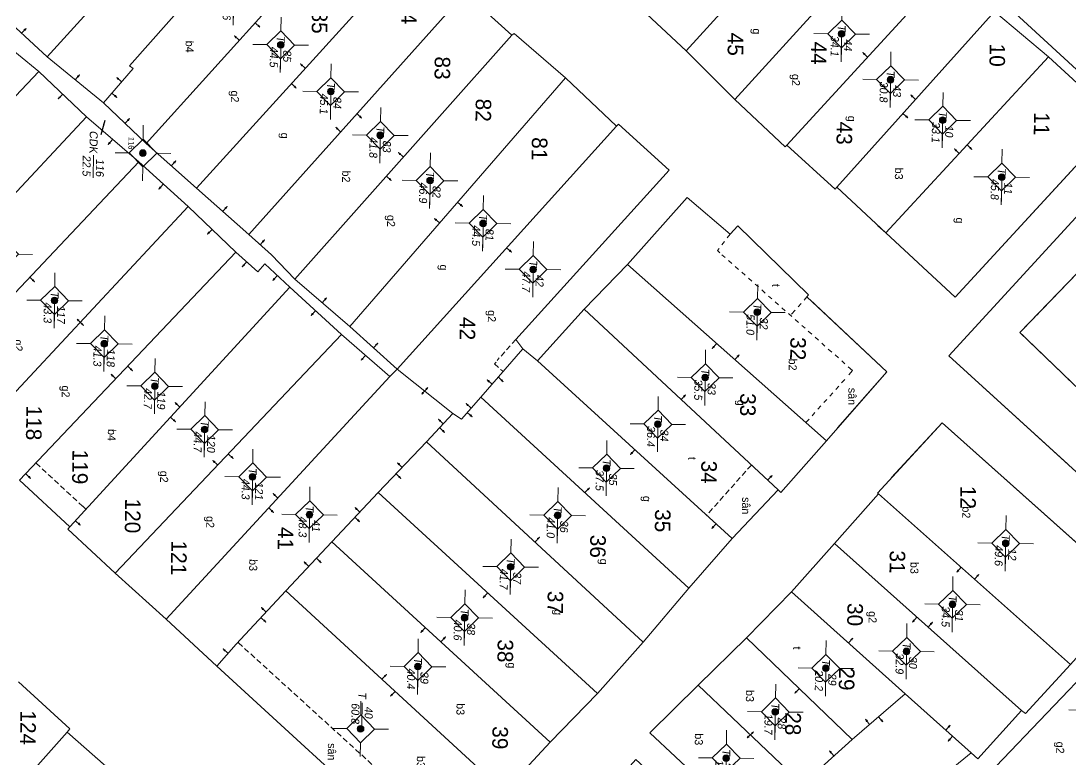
# Model space of a CAD drawing. Extents: x 601689 to 602595, y 1189742 to 1190763.
# Drawn here: x 602234.73 to 602281.96, y 1190327.74 to 1190360.97 of the extents above; entities that cross this region are included whole.
import ezdxf
from ezdxf.enums import TextEntityAlignment as Align

# ---------------------------------------------------------------- set-up
doc = ezdxf.new("R2010")
doc.units = 0
doc.header["$MEASUREMENT"] = 0
doc.linetypes.add('HIDDEN', pattern=[0.375, 0.25, -0.125])
for name, color, linetype in [('10', 250, 'Continuous'), ('11', 7, 'Continuous'), ('13', 7, 'Continuous'), ('14', 7, 'Continuous'), ('15', 7, 'Continuous'), ('16', 7, 'Continuous'), ('22', 7, 'Continuous'), ('25', 7, 'Continuous'), ('53', 7, 'Continuous'), ('57', 7, 'Continuous')]:
    doc.layers.add(name, color=color, linetype=linetype)
doc.styles.add('TXT', font='vnshx.shx')
doc.dimstyles.new('MSADIM', dxfattribs={"dimtxt": 0.2, "dimasz": 0.2, "dimexe": 0.1, "dimexo": 0.1, "dimgap": 0.1, "dimtad": 0, "dimtih": 1, "dimtoh": 1, "dimdsep": 46, "dimtxsty": 'TXT', "dimsah": 1, "dimcen": 0.1, "dimse1": 1, "dimse2": 1, "dimadec": 0, "dimazin": 0, "dimtfac": 1, "dimtofl": 0, "dimtmove": 0, "dimatfit": 3, "dimfxl": 1, "dimtvp": 0.1, "dimtolj": 1, "dimarcsym": 0})

# ---------------------------------------------------------------- blocks, each defined once
blk = doc.blocks.new('NH3R')
at = {"layer": '16', "color": 7, "linetype": 'Continuous', "lineweight": 0}
for p, q in [((0, 0), (0.297, -0.005)), ((0.297, -0.005), (0.186, 0.031)), ((0.297, -0.005), (0.189, -0.033))]:
    blk.add_line(p, q, dxfattribs=at)
blk = doc.blocks.new('NH3')
at = {"layer": '16', "color": 7, "linetype": 'Continuous', "lineweight": 0}
for p, q in [((-0.199, -0.002), (-0.113, 0.021)), ((0.197, -0.012), (0.107, 0.015)), ((-0.199, -0.002), (0.197, -0.012)), ((-0.199, -0.002), (-0.116, -0.035)), ((0.197, -0.012), (0.104, -0.027))]:
    blk.add_line(p, q, dxfattribs=at)
blk = doc.blocks.new('*M1098109810981098')
at = {"layer": '13', "color": 3, "linetype": 'Continuous', "lineweight": 0}
blk.add_line((602500.618, 1189942.982), (602501.638, 1189942.982), dxfattribs=at)
at = {"layer": '13', "color": 3, "linetype": 'Continuous', "lineweight": 0, "style": 'TXT', "oblique": 7.6055}
for s, p in [('12', (602500.768, 1189943.282)), ('49.6', (602500.618, 1189942.682))]:
    blk.add_text(s, height=0.36, dxfattribs=at).set_placement(p, align=Align.MIDDLE_LEFT)
blk.add_text('T', height=0.36, dxfattribs=at).set_placement((602500.421, 1189942.982), align=Align.MIDDLE_RIGHT)
blk = doc.blocks.new('*M1099109910991099')
at = {"layer": '13', "color": 3, "linetype": 'Continuous', "lineweight": 0}
blk.add_line((602484.155, 1189942.564), (602485.175, 1189942.564), dxfattribs=at)
at = {"layer": '13', "color": 3, "linetype": 'Continuous', "lineweight": 0, "style": 'TXT', "oblique": 7.6055}
for s, p in [('11', (602484.305, 1189942.864)), ('45.8', (602484.155, 1189942.264))]:
    blk.add_text(s, height=0.36, dxfattribs=at).set_placement(p, align=Align.MIDDLE_LEFT)
blk.add_text('T', height=0.36, dxfattribs=at).set_placement((602483.958, 1189942.564), align=Align.MIDDLE_RIGHT)
blk = doc.blocks.new('*M1102110211021102')
at = {"layer": '13', "color": 3, "linetype": 'Continuous', "lineweight": 0}
blk.add_line((602503.396, 1189940.63), (602504.416, 1189940.63), dxfattribs=at)
at = {"layer": '13', "color": 3, "linetype": 'Continuous', "lineweight": 0, "style": 'TXT', "oblique": 7.6055}
for s, p in [('31', (602503.546, 1189940.93)), ('34.5', (602503.396, 1189940.33))]:
    blk.add_text(s, height=0.36, dxfattribs=at).set_placement(p, align=Align.MIDDLE_LEFT)
blk.add_text('T', height=0.36, dxfattribs=at).set_placement((602503.199, 1189940.63), align=Align.MIDDLE_RIGHT)
blk = doc.blocks.new('*M1105110511051105')
at = {"layer": '13', "color": 3, "linetype": 'Continuous', "lineweight": 0}
blk.add_line((602481.635, 1189939.872), (602482.655, 1189939.872), dxfattribs=at)
at = {"layer": '13', "color": 3, "linetype": 'Continuous', "lineweight": 0, "style": 'TXT', "oblique": 7.6055}
for s, p in [('10', (602481.785, 1189940.172)), ('33.1', (602481.635, 1189939.572))]:
    blk.add_text(s, height=0.36, dxfattribs=at).set_placement(p, align=Align.MIDDLE_LEFT)
blk.add_text('T', height=0.36, dxfattribs=at).set_placement((602481.438, 1189939.872), align=Align.MIDDLE_RIGHT)
blk = doc.blocks.new('*M1107110711071107')
at = {"layer": '13', "color": 3, "linetype": 'Continuous', "lineweight": 0}
blk.add_line((602505.544, 1189938.592), (602506.564, 1189938.592), dxfattribs=at)
at = {"layer": '13', "color": 3, "linetype": 'Continuous', "lineweight": 0, "style": 'TXT', "oblique": 7.6055}
blk.add_text('T', height=0.36, dxfattribs=at).set_placement((602505.347, 1189938.592), align=Align.MIDDLE_RIGHT)
for s, p in [('30', (602505.694, 1189938.892)), ('32.9', (602505.544, 1189938.292))]:
    blk.add_text(s, height=0.36, dxfattribs=at).set_placement(p, align=Align.MIDDLE_LEFT)
blk = doc.blocks.new('*M1112111211121112')
at = {"layer": '13', "color": 3, "linetype": 'Continuous', "lineweight": 0}
blk.add_line((602479.85, 1189937.501), (602480.87, 1189937.501), dxfattribs=at)
at = {"layer": '13', "color": 3, "linetype": 'Continuous', "lineweight": 0, "style": 'TXT', "oblique": 7.6055}
for s, p in [('43', (602480, 1189937.801)), ('30.8', (602479.85, 1189937.201))]:
    blk.add_text(s, height=0.36, dxfattribs=at).set_placement(p, align=Align.MIDDLE_LEFT)
blk.add_text('T', height=0.36, dxfattribs=at).set_placement((602479.653, 1189937.501), align=Align.MIDDLE_RIGHT)
blk = doc.blocks.new('*M1114111411141114')
at = {"layer": '13', "color": 3, "linetype": 'Continuous', "lineweight": 0}
blk.add_line((602477.821, 1189935.269), (602478.841, 1189935.269), dxfattribs=at)
at = {"layer": '13', "color": 3, "linetype": 'Continuous', "lineweight": 0, "style": 'TXT', "oblique": 7.6055}
blk.add_text('T', height=0.36, dxfattribs=at).set_placement((602477.624, 1189935.269), align=Align.MIDDLE_RIGHT)
for s, p in [('44', (602477.971, 1189935.569)), ('34.1', (602477.821, 1189934.969))]:
    blk.add_text(s, height=0.36, dxfattribs=at).set_placement(p, align=Align.MIDDLE_LEFT)
blk = doc.blocks.new('*M1116111611161116')
at = {"layer": '13', "color": 3, "linetype": 'Continuous', "lineweight": 0}
blk.add_line((602506.355, 1189934.973), (602507.375, 1189934.973), dxfattribs=at)
at = {"layer": '13', "color": 3, "linetype": 'Continuous', "lineweight": 0, "style": 'TXT', "oblique": 7.6055}
for s, p in [('29', (602506.505, 1189935.273)), ('20.2', (602506.355, 1189934.673))]:
    blk.add_text(s, height=0.36, dxfattribs=at).set_placement(p, align=Align.MIDDLE_LEFT)
blk.add_text('T', height=0.36, dxfattribs=at).set_placement((602506.158, 1189934.973), align=Align.MIDDLE_RIGHT)
blk = doc.blocks.new('*M1121112111211121')
at = {"layer": '13', "color": 3, "linetype": 'Continuous', "lineweight": 0}
blk.add_line((602508.349, 1189932.729), (602509.369, 1189932.729), dxfattribs=at)
at = {"layer": '13', "color": 3, "linetype": 'Continuous', "lineweight": 0, "style": 'TXT', "oblique": 7.6055}
for s, p in [('28', (602508.499, 1189933.029)), ('19.7', (602508.349, 1189932.429))]:
    blk.add_text(s, height=0.36, dxfattribs=at).set_placement(p, align=Align.MIDDLE_LEFT)
blk.add_text('T', height=0.36, dxfattribs=at).set_placement((602508.152, 1189932.729), align=Align.MIDDLE_RIGHT)
blk = doc.blocks.new('*M1124112411241124')
at = {"layer": '13', "color": 3, "linetype": 'Continuous', "lineweight": 0}
blk.add_line((602490.392, 1189931.66), (602491.412, 1189931.66), dxfattribs=at)
at = {"layer": '13', "color": 3, "linetype": 'Continuous', "lineweight": 0, "style": 'TXT', "oblique": 7.6055}
for s, p in [('32', (602490.542, 1189931.96)), ('51.0', (602490.392, 1189931.36))]:
    blk.add_text(s, height=0.36, dxfattribs=at).set_placement(p, align=Align.MIDDLE_LEFT)
blk.add_text('T', height=0.36, dxfattribs=at).set_placement((602490.195, 1189931.66), align=Align.MIDDLE_RIGHT)
blk = doc.blocks.new('*M1127112711271127')
at = {"layer": '13', "color": 3, "linetype": 'Continuous', "lineweight": 0}
blk.add_line((602510.459, 1189930.551), (602511.479, 1189930.551), dxfattribs=at)
at = {"layer": '13', "color": 3, "linetype": 'Continuous', "lineweight": 0, "style": 'TXT', "oblique": 7.6055}
blk.add_text('T', height=0.36, dxfattribs=at).set_placement((602510.262, 1189930.551), align=Align.MIDDLE_RIGHT)
for s, p in [('27', (602510.609, 1189930.851)), ('19.4', (602510.459, 1189930.251))]:
    blk.add_text(s, height=0.36, dxfattribs=at).set_placement(p, align=Align.MIDDLE_LEFT)
blk = doc.blocks.new('*M1129112911291129')
at = {"layer": '13', "color": 3, "linetype": 'Continuous', "lineweight": 0}
blk.add_line((602493.364, 1189929.357), (602494.384, 1189929.357), dxfattribs=at)
at = {"layer": '13', "color": 3, "linetype": 'Continuous', "lineweight": 0, "style": 'TXT', "oblique": 7.6055}
for s, p in [('33', (602493.514, 1189929.657)), ('35.5', (602493.364, 1189929.057))]:
    blk.add_text(s, height=0.36, dxfattribs=at).set_placement(p, align=Align.MIDDLE_LEFT)
blk.add_text('T', height=0.36, dxfattribs=at).set_placement((602493.167, 1189929.357), align=Align.MIDDLE_RIGHT)
blk = doc.blocks.new('*M1133113311331133')
at = {"layer": '13', "color": 3, "linetype": 'Continuous', "lineweight": 0}
blk.add_line((602495.489, 1189927.259), (602496.509, 1189927.259), dxfattribs=at)
at = {"layer": '13', "color": 3, "linetype": 'Continuous', "lineweight": 0, "style": 'TXT', "oblique": 7.6055}
blk.add_text('T', height=0.36, dxfattribs=at).set_placement((602495.292, 1189927.259), align=Align.MIDDLE_RIGHT)
for s, p in [('34', (602495.639, 1189927.559)), ('36.4', (602495.489, 1189926.959))]:
    blk.add_text(s, height=0.36, dxfattribs=at).set_placement(p, align=Align.MIDDLE_LEFT)
blk = doc.blocks.new('*M1138113811381138')
at = {"layer": '13', "color": 3, "linetype": 'Continuous', "lineweight": 0}
blk.add_line((602497.5, 1189924.981), (602498.52, 1189924.981), dxfattribs=at)
at = {"layer": '13', "color": 3, "linetype": 'Continuous', "lineweight": 0, "style": 'TXT', "oblique": 7.6055}
for s, p in [('35', (602497.65, 1189925.281)), ('37.5', (602497.5, 1189924.681))]:
    blk.add_text(s, height=0.36, dxfattribs=at).set_placement(p, align=Align.MIDDLE_LEFT)
blk.add_text('T', height=0.36, dxfattribs=at).set_placement((602497.303, 1189924.981), align=Align.MIDDLE_RIGHT)
blk = doc.blocks.new('*M1142114211421142')
at = {"layer": '13', "color": 3, "linetype": 'Continuous', "lineweight": 0}
blk.add_line((602499.654, 1189922.813), (602500.674, 1189922.813), dxfattribs=at)
at = {"layer": '13', "color": 3, "linetype": 'Continuous', "lineweight": 0, "style": 'TXT', "oblique": 7.6055}
for s, p in [('36', (602499.804, 1189923.113)), ('41.0', (602499.654, 1189922.513))]:
    blk.add_text(s, height=0.36, dxfattribs=at).set_placement(p, align=Align.MIDDLE_LEFT)
blk.add_text('T', height=0.36, dxfattribs=at).set_placement((602499.457, 1189922.813), align=Align.MIDDLE_RIGHT)
blk = doc.blocks.new('*M1145114511451145')
at = {"layer": '13', "color": 3, "linetype": 'Continuous', "lineweight": 0}
blk.add_line((602488.613, 1189921.549), (602489.633, 1189921.549), dxfattribs=at)
at = {"layer": '13', "color": 3, "linetype": 'Continuous', "lineweight": 0, "style": 'TXT', "oblique": 7.6055}
blk.add_text('T', height=0.36, dxfattribs=at).set_placement((602488.416, 1189921.549), align=Align.MIDDLE_RIGHT)
for s, p in [('42', (602488.763, 1189921.849)), ('47.7', (602488.613, 1189921.249))]:
    blk.add_text(s, height=0.36, dxfattribs=at).set_placement(p, align=Align.MIDDLE_LEFT)
blk = doc.blocks.new('*M1146114611461146')
at = {"layer": '13', "color": 3, "linetype": 'Continuous', "lineweight": 0}
blk.add_line((602501.999, 1189920.734), (602503.019, 1189920.734), dxfattribs=at)
at = {"layer": '13', "color": 3, "linetype": 'Continuous', "lineweight": 0, "style": 'TXT', "oblique": 7.6055}
for s, p in [('37', (602502.149, 1189921.034)), ('41.7', (602501.999, 1189920.434))]:
    blk.add_text(s, height=0.36, dxfattribs=at).set_placement(p, align=Align.MIDDLE_LEFT)
blk.add_text('T', height=0.36, dxfattribs=at).set_placement((602501.802, 1189920.734), align=Align.MIDDLE_RIGHT)
blk = doc.blocks.new('*M1148114811481148')
at = {"layer": '13', "color": 3, "linetype": 'Continuous', "lineweight": 0}
blk.add_line((602486.575, 1189919.268), (602487.595, 1189919.268), dxfattribs=at)
at = {"layer": '13', "color": 3, "linetype": 'Continuous', "lineweight": 0, "style": 'TXT', "oblique": 7.6055}
blk.add_text('T', height=0.36, dxfattribs=at).set_placement((602486.378, 1189919.268), align=Align.MIDDLE_RIGHT)
for s, p in [('81', (602486.725, 1189919.568)), ('44.5', (602486.575, 1189918.968))]:
    blk.add_text(s, height=0.36, dxfattribs=at).set_placement(p, align=Align.MIDDLE_LEFT)
blk = doc.blocks.new('*M1150115011501150')
at = {"layer": '13', "color": 3, "linetype": 'Continuous', "lineweight": 0}
blk.add_line((602504.319, 1189918.696), (602505.339, 1189918.696), dxfattribs=at)
at = {"layer": '13', "color": 3, "linetype": 'Continuous', "lineweight": 0, "style": 'TXT', "oblique": 7.6055}
blk.add_text('T', height=0.36, dxfattribs=at).set_placement((602504.122, 1189918.696), align=Align.MIDDLE_RIGHT)
for s, p in [('38', (602504.469, 1189918.996)), ('40.6', (602504.319, 1189918.396))]:
    blk.add_text(s, height=0.36, dxfattribs=at).set_placement(p, align=Align.MIDDLE_LEFT)
blk = doc.blocks.new('*M1153115311531153')
at = {"layer": '13', "color": 3, "linetype": 'Continuous', "lineweight": 0}
blk.add_line((602484.684, 1189916.856), (602485.704, 1189916.856), dxfattribs=at)
at = {"layer": '13', "color": 3, "linetype": 'Continuous', "lineweight": 0, "style": 'TXT', "oblique": 7.6055}
blk.add_text('T', height=0.36, dxfattribs=at).set_placement((602484.487, 1189916.856), align=Align.MIDDLE_RIGHT)
for s, p in [('82', (602484.834, 1189917.156)), ('46.9', (602484.684, 1189916.556))]:
    blk.add_text(s, height=0.36, dxfattribs=at).set_placement(p, align=Align.MIDDLE_LEFT)
blk = doc.blocks.new('*M1154115411541154')
at = {"layer": '13', "color": 3, "linetype": 'Continuous', "lineweight": 0}
blk.add_line((602506.544, 1189916.628), (602507.564, 1189916.628), dxfattribs=at)
at = {"layer": '13', "color": 3, "linetype": 'Continuous', "lineweight": 0, "style": 'TXT', "oblique": 7.6055}
for s, p in [('39', (602506.694, 1189916.928)), ('40.4', (602506.544, 1189916.328))]:
    blk.add_text(s, height=0.36, dxfattribs=at).set_placement(p, align=Align.MIDDLE_LEFT)
blk.add_text('T', height=0.36, dxfattribs=at).set_placement((602506.347, 1189916.628), align=Align.MIDDLE_RIGHT)
blk = doc.blocks.new('*M1158115811581158')
at = {"layer": '13', "color": 3, "linetype": 'Continuous', "lineweight": 0}
blk.add_line((602482.68, 1189914.589), (602483.7, 1189914.589), dxfattribs=at)
at = {"layer": '13', "color": 3, "linetype": 'Continuous', "lineweight": 0, "style": 'TXT', "oblique": 7.6055}
for s, p in [('83', (602482.83, 1189914.889)), ('41.8', (602482.68, 1189914.289))]:
    blk.add_text(s, height=0.36, dxfattribs=at).set_placement(p, align=Align.MIDDLE_LEFT)
blk.add_text('T', height=0.36, dxfattribs=at).set_placement((602482.483, 1189914.589), align=Align.MIDDLE_RIGHT)
blk = doc.blocks.new('*M1159115911591159')
at = {"layer": '13', "color": 3, "linetype": 'Continuous', "lineweight": 0}
blk.add_line((602509.383, 1189914.091), (602510.403, 1189914.091), dxfattribs=at)
at = {"layer": '13', "color": 3, "linetype": 'Continuous', "lineweight": 0, "style": 'TXT', "oblique": 7.6055}
blk.add_text('T', height=0.36, dxfattribs=at).set_placement((602509.186, 1189914.091), align=Align.MIDDLE_RIGHT)
for s, p in [('40', (602509.533, 1189914.391)), ('60.8', (602509.383, 1189913.791))]:
    blk.add_text(s, height=0.36, dxfattribs=at).set_placement(p, align=Align.MIDDLE_LEFT)
blk = doc.blocks.new('*M1162116211621162')
at = {"layer": '13', "color": 3, "linetype": 'Continuous', "lineweight": 0}
blk.add_line((602480.748, 1189912.333), (602481.768, 1189912.333), dxfattribs=at)
at = {"layer": '13', "color": 3, "linetype": 'Continuous', "lineweight": 0, "style": 'TXT', "oblique": 7.6055}
for s, p in [('84', (602480.898, 1189912.633)), ('45.1', (602480.748, 1189912.033))]:
    blk.add_text(s, height=0.36, dxfattribs=at).set_placement(p, align=Align.MIDDLE_LEFT)
blk.add_text('T', height=0.36, dxfattribs=at).set_placement((602480.551, 1189912.333), align=Align.MIDDLE_RIGHT)
blk = doc.blocks.new('*M1163116311631163')
at = {"layer": '13', "color": 3, "linetype": 'Continuous', "lineweight": 0}
blk.add_line((602499.785, 1189911.654), (602500.805, 1189911.654), dxfattribs=at)
at = {"layer": '13', "color": 3, "linetype": 'Continuous', "lineweight": 0, "style": 'TXT', "oblique": 7.6055}
blk.add_text('T', height=0.36, dxfattribs=at).set_placement((602499.588, 1189911.654), align=Align.MIDDLE_RIGHT)
for s, p in [('41', (602499.935, 1189911.954)), ('48.3', (602499.785, 1189911.354))]:
    blk.add_text(s, height=0.36, dxfattribs=at).set_placement(p, align=Align.MIDDLE_LEFT)
blk = doc.blocks.new('*M1166116611661166')
at = {"layer": '13', "color": 3, "linetype": 'Continuous', "lineweight": 0}
blk.add_line((602478.678, 1189910.051), (602479.698, 1189910.051), dxfattribs=at)
at = {"layer": '13', "color": 3, "linetype": 'Continuous', "lineweight": 0, "style": 'TXT', "oblique": 7.6055}
for s, p in [('85', (602478.828, 1189910.351)), ('44.5', (602478.678, 1189909.751))]:
    blk.add_text(s, height=0.36, dxfattribs=at).set_placement(p, align=Align.MIDDLE_LEFT)
blk.add_text('T', height=0.36, dxfattribs=at).set_placement((602478.481, 1189910.051), align=Align.MIDDLE_RIGHT)
blk = doc.blocks.new('*M1167116711671167')
at = {"layer": '13', "color": 3, "linetype": 'Continuous', "lineweight": 0}
blk.add_line((602498.124, 1189909.067), (602499.144, 1189909.067), dxfattribs=at)
at = {"layer": '13', "color": 3, "linetype": 'Continuous', "lineweight": 0, "style": 'TXT', "oblique": 7.6055}
for s, p in [('121', (602498.274, 1189909.367)), ('44.3', (602498.124, 1189908.767))]:
    blk.add_text(s, height=0.36, dxfattribs=at).set_placement(p, align=Align.MIDDLE_LEFT)
blk.add_text('T', height=0.36, dxfattribs=at).set_placement((602497.927, 1189909.067), align=Align.MIDDLE_RIGHT)
blk = doc.blocks.new('*M1170117011701170')
at = {"layer": '13', "color": 3, "linetype": 'Continuous', "lineweight": 0}
blk.add_line((602476.579, 1189907.905), (602477.599, 1189907.905), dxfattribs=at)
at = {"layer": '13', "color": 3, "linetype": 'Continuous', "lineweight": 0, "style": 'TXT', "oblique": 7.6055}
blk.add_text('T', height=0.36, dxfattribs=at).set_placement((602476.382, 1189907.905), align=Align.MIDDLE_RIGHT)
for s, p in [('86', (602476.729, 1189908.205)), ('42.6', (602476.579, 1189907.605))]:
    blk.add_text(s, height=0.36, dxfattribs=at).set_placement(p, align=Align.MIDDLE_LEFT)
blk = doc.blocks.new('*M1171117111711171')
at = {"layer": '13', "color": 3, "linetype": 'Continuous', "lineweight": 0}
blk.add_line((602496.023, 1189906.881), (602497.043, 1189906.881), dxfattribs=at)
at = {"layer": '13', "color": 3, "linetype": 'Continuous', "lineweight": 0, "style": 'TXT', "oblique": 7.6055}
blk.add_text('T', height=0.36, dxfattribs=at).set_placement((602495.826, 1189906.881), align=Align.MIDDLE_RIGHT)
for s, p in [('120', (602496.173, 1189907.181)), ('44.7', (602496.023, 1189906.581))]:
    blk.add_text(s, height=0.36, dxfattribs=at).set_placement(p, align=Align.MIDDLE_LEFT)
blk = doc.blocks.new('*M1175117511751175')
at = {"layer": '13', "color": 3, "linetype": 'Continuous', "lineweight": 0}
blk.add_line((602494.108, 1189904.609), (602495.128, 1189904.609), dxfattribs=at)
at = {"layer": '13', "color": 3, "linetype": 'Continuous', "lineweight": 0, "style": 'TXT', "oblique": 7.6055}
blk.add_text('T', height=0.36, dxfattribs=at).set_placement((602493.911, 1189904.609), align=Align.MIDDLE_RIGHT)
for s, p in [('119', (602494.258, 1189904.909)), ('42.7', (602494.108, 1189904.309))]:
    blk.add_text(s, height=0.36, dxfattribs=at).set_placement(p, align=Align.MIDDLE_LEFT)
blk = doc.blocks.new('*M1176117611761176')
at = {"layer": '13', "color": 3, "linetype": 'Continuous', "lineweight": 0}
blk.add_line((602483.636, 1189903.925), (602484.656, 1189903.925), dxfattribs=at)
at = {"layer": '13', "color": 3, "linetype": 'Continuous', "lineweight": 0, "style": 'TXT', "oblique": 7.6055}
for s, p in [('116', (602483.786, 1189904.225)), ('22.5', (602483.636, 1189903.625))]:
    blk.add_text(s, height=0.36, dxfattribs=at).set_placement(p, align=Align.MIDDLE_LEFT)
blk.add_text('CDK', height=0.36, dxfattribs=at).set_placement((602483.543, 1189903.925), align=Align.MIDDLE_RIGHT)
blk = doc.blocks.new('*M1179117911791179')
at = {"layer": '13', "color": 3, "linetype": 'Continuous', "lineweight": 0}
blk.add_line((602492.234, 1189902.313), (602493.254, 1189902.313), dxfattribs=at)
at = {"layer": '13', "color": 3, "linetype": 'Continuous', "lineweight": 0, "style": 'TXT', "oblique": 7.6055}
for s, p in [('118', (602492.384, 1189902.613)), ('41.3', (602492.234, 1189902.013))]:
    blk.add_text(s, height=0.36, dxfattribs=at).set_placement(p, align=Align.MIDDLE_LEFT)
blk.add_text('T', height=0.36, dxfattribs=at).set_placement((602492.037, 1189902.313), align=Align.MIDDLE_RIGHT)
blk = doc.blocks.new('*M1182118211821182')
at = {"layer": '13', "color": 3, "linetype": 'Continuous', "lineweight": 0}
blk.add_line((602490.321, 1189900.046), (602491.341, 1189900.046), dxfattribs=at)
at = {"layer": '13', "color": 3, "linetype": 'Continuous', "lineweight": 0, "style": 'TXT', "oblique": 7.6055}
for s, p in [('117', (602490.471, 1189900.346)), ('43.3', (602490.321, 1189899.746))]:
    blk.add_text(s, height=0.36, dxfattribs=at).set_placement(p, align=Align.MIDDLE_LEFT)
blk.add_text('T', height=0.36, dxfattribs=at).set_placement((602490.124, 1189900.046), align=Align.MIDDLE_RIGHT)
blk = doc.blocks.new('CENTRD')
at = {"layer": '11', "linetype": 'Continuous', "lineweight": 0}
h = blk.add_hatch(color=2, dxfattribs=at)
edge = h.paths.add_edge_path()
edge.add_arc((0, 0), 0.15, 0, 360)
at = {"layer": '11', "color": 2, "linetype": 'Continuous', "lineweight": 0}
for p, q in [((0, 1.25), (0, 0.625)), ((0, 0.625), (-0.625, 0)), ((0.625, 0), (0, 0.625)), ((-0.625, 0), (-1.25, 0)), ((-0.625, 0), (0, -0.625)), ((0, -0.625), (0.625, 0)), ((1.25, 0), (0.625, 0)), ((0, -0.625), (0, -1.25))]:
    blk.add_line(p, q, dxfattribs=at)
blk.add_circle((0, 0), 0.15, dxfattribs=at)

msp = doc.modelspace()

# ---------------------------------------------------------------- linework, layer by layer
at = {"layer": '10', "color": 7, "linetype": 'Continuous', "lineweight": 0}
for p, q in [((602245.833, 1190370.253), (602235.904, 1190359.359)), ((602271.909, 1190367.665), (602264.659, 1190359.625)), ((602250.149, 1190366.314), (602240.37, 1190355.457)), ((602274.169, 1190365.484), (602266.838, 1190357.435)), ((602252.421, 1190364.233), (602242.623, 1190353.456)), ((602269.181, 1190355.382), (602276.449, 1190363.303)), ((602244.975, 1190351.364), (602254.714, 1190362.241)), ((602254.714, 1190362.241), (602256.818, 1190360.331)), ((602235.904, 1190359.359), (602233.603, 1190361.491)), ((602262.427, 1190361.695), (602264.659, 1190359.625)), ((602278.514, 1190361.395), (602271.424, 1190353.491)), ((602280.956, 1190359.361), (602278.514, 1190361.395)), ((602233.27, 1190360.554), (602235.534, 1190358.703)), ((602256.818, 1190360.331), (602247.047, 1190349.365)), ((602264.659, 1190359.625), (602266.838, 1190357.435)), ((602238.445, 1190357.284), (602235.904, 1190359.359)), ((602280.956, 1190359.361), (602273.627, 1190351.44)), ((602235.534, 1190358.703), (602225.661, 1190348.269)), ((602235.534, 1190358.703), (602237.677, 1190356.654)), ((602249.518, 1190347.231), (602259.221, 1190358.408)), ((602259.221, 1190358.408), (602261.512, 1190356.237)), ((602240.37, 1190355.457), (602238.445, 1190357.284)), ((602227.974, 1190346.277), (602237.677, 1190356.654)), ((602237.677, 1190356.654), (602240.029, 1190354.632)), ((602261.512, 1190356.237), (602251.651, 1190345.312)), ((602240.37, 1190355.457), (602242.623, 1190353.456)), ((602240.029, 1190354.632), (602230.236, 1190344.266)), ((602240.029, 1190354.632), (602242.252, 1190352.631)), ((602244.975, 1190351.364), (602242.623, 1190353.456)), ((602271.424, 1190353.491), (602273.627, 1190351.44)), ((602232.559, 1190342.224), (602242.252, 1190352.631)), ((602242.252, 1190352.631), (602244.403, 1190350.572)), ((602244.403, 1190350.572), (602234.672, 1190340.315)), ((602260.059, 1190348.007), (602262.017, 1190350.02)), ((602262.017, 1190350.02), (602270.959, 1190342.097)), ((602249.518, 1190347.231), (602247.047, 1190349.365)), ((602246.832, 1190348.998), (602236.934, 1190338.224)), ((602246.832, 1190348.998), (602249.143, 1190346.877)), ((602257.967, 1190345.695), (602260.059, 1190348.007)), ((602260.059, 1190348.007), (602268.788, 1190339.887)), ((602251.651, 1190345.312), (602249.518, 1190347.231)), ((602238.975, 1190336.135), (602249.143, 1190346.877)), ((602249.143, 1190346.877), (602251.327, 1190344.977)), ((602257.304, 1190346.235), (602255.415, 1190344.06)), ((602257.304, 1190346.235), (602257.967, 1190345.695)), ((602251.327, 1190344.977), (602251.651, 1190345.312)), ((602251.651, 1190345.312), (602254.165, 1190343.317)), ((602257.967, 1190345.695), (602266.728, 1190337.705)), ((602251.327, 1190344.977), (602241.257, 1190334.064)), ((602264.767, 1190335.461), (602255.415, 1190344.06)), ((602254.165, 1190343.317), (602252.977, 1190342.043)), ((602252.977, 1190342.043), (602250.796, 1190339.764)), ((602252.977, 1190342.043), (602262.723, 1190333.04)), ((602234.672, 1190340.315), (602236.934, 1190338.224)), ((602250.796, 1190339.764), (602248.715, 1190337.552)), ((602260.662, 1190330.728), (602250.796, 1190339.764)), ((602266.728, 1190337.705), (602268.788, 1190339.887)), ((602273.305, 1190339.705), (602271.325, 1190337.471)), ((602273.305, 1190339.705), (602281.941, 1190332.026)), ((602248.715, 1190337.552), (602246.644, 1190335.341)), ((602248.715, 1190337.552), (602258.532, 1190328.546)), ((602264.767, 1190335.461), (602266.728, 1190337.705)), ((602271.325, 1190337.471), (602269.395, 1190335.298)), ((602279.733, 1190329.966), (602271.325, 1190337.471)), ((602238.975, 1190336.135), (602241.257, 1190334.064)), ((602262.723, 1190333.04), (602264.767, 1190335.461)), ((602256.471, 1190326.315), (602246.644, 1190335.341)), ((602269.395, 1190335.298), (602267.367, 1190333.235)), ((602269.395, 1190335.298), (602274.503, 1190330.718)), ((602241.257, 1190334.064), (602243.548, 1190331.962)), ((602260.662, 1190330.728), (602262.723, 1190333.04)), ((602267.367, 1190333.235), (602265.198, 1190331.096)), ((602272.124, 1190328.66), (602267.367, 1190333.235)), ((602258.532, 1190328.546), (602260.662, 1190330.728)), ((602269.886, 1190326.651), (602265.198, 1190331.096)), ((602274.503, 1190330.718), (602272.124, 1190328.66)), ((602274.503, 1190330.718), (602277.477, 1190328.057)), ((602236.807, 1190328.995), (602230.581, 1190322.009)), ((602256.471, 1190326.315), (602258.532, 1190328.546)), ((602272.124, 1190328.66), (602269.886, 1190326.651))]:
    msp.add_line(p, q, dxfattribs=at)
for points in [[(602275.659, 1190369.114), (602273.498, 1190366.913), (602274.307, 1190366.062), (602284.41, 1190356.773), (602286.554, 1190359.224)], [(602238.445, 1190357.284), (602239.777, 1190358.836), (602239.618, 1190358.958), (602247.988, 1190368.394)], [(602256.818, 1190360.331), (602256.909, 1190360.41), (602259.221, 1190358.408)], [(602273.627, 1190351.44), (602276.757, 1190348.548), (602284.066, 1190356.498), (602280.956, 1190359.361)], [(602266.838, 1190357.435), (602269.11, 1190355.313), (602269.181, 1190355.382)], [(602261.512, 1190356.237), (602261.614, 1190356.335), (602263.885, 1190354.264), (602256.99, 1190346.649), (602257.304, 1190346.235)], [(602269.181, 1190355.382), (602271.353, 1190353.412), (602271.424, 1190353.491)], [(602287.365, 1190354.942), (602279.665, 1190346.967), (602283.15, 1190343.609)], [(602262.017, 1190350.02), (602264.698, 1190353.033), (602266.625, 1190351.377), (602266.971, 1190351.762), (602270.158, 1190348.649), (602270.087, 1190348.57), (602273.681, 1190345.19), (602270.959, 1190342.097)], [(602247.047, 1190349.365), (602246.002, 1190350.449), (602244.975, 1190351.364)], [(602244.403, 1190350.572), (602245.381, 1190349.688), (602245.697, 1190350.044), (602246.832, 1190348.998)], [(602254.165, 1190343.317), (602254.541, 1190343.072), (602255.415, 1190344.06)], [(602273.305, 1190339.705), (602273.266, 1190339.735), (602276.16, 1190342.906), (602284.784, 1190335.207), (602281.941, 1190332.026)], [(602268.788, 1190339.887), (602268.917, 1190339.765), (602270.959, 1190342.097)], [(602236.934, 1190338.224), (602236.843, 1190338.124), (602238.975, 1190336.135)], [(602246.644, 1190335.341), (602244.411, 1190332.941), (602243.548, 1190331.962)], [(602287.667, 1190332.478), (602285.457, 1190334.638), (602278.578, 1190327.452), (602280.667, 1190325.192)], [(602243.548, 1190331.962), (602251.982, 1190324.216), (602252.844, 1190323.594), (602253.723, 1190323.493), (602254.471, 1190324.112), (602256.471, 1190326.315)], [(602281.941, 1190332.026), (602279.911, 1190329.824), (602279.733, 1190329.966)], [(602236.807, 1190328.995), (602236.929, 1190329.143), (602234.628, 1190331.255)], [(602265.198, 1190331.096), (602263.018, 1190328.955), (602267.629, 1190324.642), (602267.771, 1190324.76)], [(602279.733, 1190329.966), (602277.773, 1190327.793), (602277.477, 1190328.057)], [(602234.306, 1190318.648), (602240.245, 1190325.197), (602240.369, 1190325.476), (602240.353, 1190325.706), (602240.166, 1190326.039), (602236.807, 1190328.995)], [(602277.477, 1190328.057), (602276.576, 1190327.329), (602279.017, 1190324.475)], [(602259.401, 1190317.564), (602256.126, 1190320.779), (602262.382, 1190327.764), (602265.749, 1190324.677)]]:
    msp.add_lwpolyline(points, dxfattribs=at)
at = {"layer": '14', "color": 6, "linetype": 'HIDDEN', "lineweight": 0}
for p, q in [((602266.382, 1190351.061), (602266.259, 1190350.901)), ((602266.625, 1190351.377), (602266.503, 1190351.219)), ((602266.263, 1190350.461), (602266.411, 1190350.33)), ((602266.559, 1190350.198), (602266.707, 1190350.066)), ((602266.855, 1190349.934), (602267.004, 1190349.801)), ((602267.152, 1190349.669), (602267.31, 1190349.537)), ((602267.459, 1190349.406), (602267.607, 1190349.274)), ((602267.755, 1190349.142), (602267.903, 1190349.009)), ((602268.051, 1190348.877), (602268.209, 1190348.735)), ((602268.357, 1190348.603), (602268.506, 1190348.471)), ((602268.654, 1190348.339), (602268.802, 1190348.207)), ((602269.823, 1190348.262), (602269.691, 1190348.114)), ((602270.087, 1190348.57), (602269.955, 1190348.421)), ((602268.95, 1190348.075), (602269.099, 1190347.943)), ((602269.257, 1190347.811), (602269.405, 1190347.678)), ((602269.559, 1190347.966), (602269.345, 1190347.729)), ((602269.553, 1190347.546), (602269.701, 1190347.414)), ((602269.849, 1190347.283), (602269.998, 1190347.151)), ((602270.146, 1190347.019), (602270.304, 1190346.886)), ((602270.452, 1190346.754), (602270.601, 1190346.622)), ((602256.99, 1190346.649), (602256.258, 1190345.819)), ((602270.748, 1190346.48), (602270.897, 1190346.348)), ((602256.248, 1190345.819), (602256.147, 1190345.701)), ((602271.045, 1190346.216), (602271.203, 1190346.084)), ((602271.351, 1190345.952), (602271.5, 1190345.82)), ((602271.648, 1190345.688), (602271.796, 1190345.555)), ((602271.944, 1190345.423), (602272.132, 1190345.251)), ((602256.351, 1190345.268), (602256.43, 1190345.207)), ((602271.786, 1190344.846), (602271.644, 1190344.698)), ((602272.132, 1190345.251), (602271.918, 1190344.994)), ((602271.513, 1190344.549), (602271.38, 1190344.401)), ((602270.984, 1190343.957), (602270.842, 1190343.809)), ((602271.248, 1190344.253), (602271.116, 1190344.105)), ((602270.71, 1190343.66), (602270.577, 1190343.512)), ((602270.182, 1190343.068), (602270.04, 1190342.92)), ((602270.446, 1190343.364), (602270.314, 1190343.216)), ((602235.413, 1190341.094), (602237.506, 1190339.146)), ((602267.584, 1190341.003), (602265.583, 1190338.751)), ((602237.516, 1190339.146), (602237.655, 1190339.013)), ((602253.293, 1190325.018), (602244.492, 1190333.03))]:
    msp.add_line(p, q, dxfattribs=at)
for points in [[(602266.137, 1190350.743), (602266.055, 1190350.644), (602266.164, 1190350.543)], [(602256.107, 1190345.631), (602256.025, 1190345.552), (602256.351, 1190345.268)]]:
    msp.add_lwpolyline(points, dxfattribs=at)
at = {"layer": '22', "color": 7, "linetype": 'HIDDEN', "lineweight": 0}
msp.add_line((602240.166, 1190326.039), (602238.092, 1190327.867), dxfattribs=at)
msp.add_lwpolyline([(602299.361, 1190367.739), (602296.74, 1190364.684), (602296.552, 1190364.847), (602295.48, 1190364.032), (602293.628, 1190361.607), (602291.695, 1190359.324), (602289.657, 1190357.241), (602287.365, 1190354.942), (602279.665, 1190346.967), (602283.15, 1190343.609), (602285.558, 1190341.327), (602287.957, 1190339.044), (602289.802, 1190340.869)], dxfattribs=at)
at = {"layer": '25', "color": 7, "linetype": 'Continuous', "lineweight": 0}
for p, q in [((602276.757, 1190348.548), (602284.066, 1190356.498)), ((602273.271, 1190351.766), (602273.627, 1190351.44)), ((602273.627, 1190351.44), (602276.757, 1190348.548)), ((602270.215, 1190348.448), (602273.681, 1190345.19)), ((602273.681, 1190345.19), (602271.466, 1190342.67)), ((602273.896, 1190340.436), (602276.16, 1190342.906)), ((602276.16, 1190342.906), (602284.784, 1190335.207))]:
    msp.add_line(p, q, dxfattribs=at)
at = {"layer": '57', "color": 172, "linetype": 'Continuous', "lineweight": 0}
for q in [(602292.227, 1190363.107), (602292.176, 1190363.047), (602281.825, 1190341.038)]:
    msp.add_line((602276.471, 1190345.912), q, dxfattribs=at)
msp.add_lwpolyline([(602276.471, 1190345.912), (602294.971, 1190329.067), (602285.735, 1190319.213), (602285.952, 1190319)], dxfattribs=at)

# ---------------------------------------------------------------- block references
at = {"layer": '11', "color": 2, "linetype": 'Continuous', "lineweight": 0, "rotation": 269.1680420500809}
for p in [(602244.3, 1190362.029), (602271.644, 1190360.39), (602246.416, 1190359.899), (602273.846, 1190358.329), (602248.667, 1190357.797), (602276.191, 1190356.51), (602250.895, 1190355.832), (602240.218, 1190355.031), (602253.133, 1190353.795), (602278.846, 1190353.951), (602255.517, 1190351.869), (602234.002, 1190350.489), (602257.768, 1190349.799), (602236.243, 1190348.403), (602267.852, 1190347.873), (602238.482, 1190346.457), (602240.75, 1190344.55), (602265.506, 1190344.935), (602263.378, 1190342.84), (602242.994, 1190342.602), (602261.071, 1190340.863), (602245.15, 1190340.47), (602247.712, 1190338.771), (602258.872, 1190338.74), (602279.025, 1190337.484), (602256.759, 1190336.426), (602276.633, 1190334.74), (602254.688, 1190334.136), (602274.564, 1190332.622), (602252.587, 1190331.941), (602270.933, 1190331.864), (602268.661, 1190329.902), (602283.122, 1190329.974), (602250.009, 1190329.139), (602266.452, 1190327.824)]:
    msp.add_blockref('CENTRD', p, dxfattribs=at)
at = {"layer": '13', "color": 3, "linetype": 'Continuous', "lineweight": 0, "rotation": 269.1680420500809}
for name, p in [('*M1170117011701170', (-578790.27, 1810052.359)), ('*M1114111411141114', (-578790.27, 1810052.359)), ('*M1166116611661166', (-578790.27, 1810052.359)), ('*M1112111211121112', (-578790.27, 1810052.359)), ('*M1162116211621162', (-578790.27, 1810052.359)), ('*M1105110511051105', (-578790.27, 1810052.359)), ('*M1158115811581158', (-578790.27, 1810052.359)), ('*M1176117611761176', (-578792.495, 1810052.335)), ('*M1099109910991099', (-578790.27, 1810052.359)), ('*M1153115311531153', (-578790.27, 1810052.359)), ('*M1148114811481148', (-578790.27, 1810052.359)), ('*M1145114511451145', (-578790.27, 1810052.359)), ('*M1182118211821182', (-578790.27, 1810052.359)), ('*M1124112411241124', (-578790.27, 1810052.359)), ('*M1179117911791179', (-578790.27, 1810052.359)), ('*M1129112911291129', (-578790.27, 1810052.359)), ('*M1175117511751175', (-578790.27, 1810052.359)), ('*M1171117111711171', (-578790.27, 1810052.359)), ('*M1133113311331133', (-578790.27, 1810052.359)), ('*M1138113811381138', (-578790.27, 1810052.359)), ('*M1167116711671167', (-578790.27, 1810052.359)), ('*M1163116311631163', (-578790.27, 1810052.359)), ('*M1142114211421142', (-578790.27, 1810052.359)), ('*M1098109810981098', (-578790.27, 1810052.359)), ('*M1146114611461146', (-578790.27, 1810052.359)), ('*M1102110211021102', (-578790.27, 1810052.359)), ('*M1150115011501150', (-578790.27, 1810052.359)), ('*M1107110711071107', (-578790.27, 1810052.359)), ('*M1154115411541154', (-578790.27, 1810052.359)), ('*M1116111611161116', (-578790.27, 1810052.359)), ('*M1159115911591159', (-578790.195, 1810053.597)), ('*M1121112111211121', (-578790.27, 1810052.359)), ('*M1127112711271127', (-578790.27, 1810052.359))]:
    msp.add_blockref(name, p, dxfattribs=at)
at = {"layer": '16', "color": 7, "linetype": 'Continuous', "lineweight": 0}
for name, p, xscale, yscale, rotation in [('NH3R', (602245.265, 1190360.89), 0.9999984440007552, 0.9999984440007552, 317.9804603559397), ('NH3R', (602244.553, 1190360.101), 0.9999984440007552, 0.9999984440007552, 137.9804603559398), ('NH3R', (602247.526, 1190358.839), 0.9999982952474692, 0.9999982952474692, 137.7157912920098), ('NH3R', (602246.898, 1190358.158), 0.9999982952474691, 0.9999982952474691, 317.7157912920098), ('NH3R', (602274.969, 1190357.443), 1.000002003523678, 1.000002003523678, 138.1035450968362), ('NH3R', (602274.4, 1190356.811), 1.000002003523678, 1.000002003523678, 318.1035450968363), ('NH3R', (602239.413, 1190356.371), 0.9999985294037792, 0.9999985294037792, 46.50731757056894), ('NH3R', (602251.932, 1190354.849), 1.000001738826155, 1.000001738826155, 138.3017521796461), ('NH3R', (602241.496, 1190354.461), 1.000002001149272, 1.000002001149272, 48.38744121173476), ('NH3R', (602251.171, 1190353.999), 1.000001738826155, 1.000001738826155, 318.3017521796462), ('NH3R', (602254.365, 1190352.825), 1.000001866361059, 1.000001866361059, 319.0396157189351), ('NH3R', (602254.365, 1190352.825), 1.000001866361059, 1.000001866361059, 319.0396157189351), ('NH3R', (602253.552, 1190351.896), 1.000001866361059, 1.000001866361059, 139.039615718935), ('NH3R', (602243.327, 1190351.596), 0.9999980652978306, 0.9999980652978306, 226.2524378350137), ('NH3R', (602244.888, 1190350.135), 1.000001092466908, 1.000001092466908, 227.9053896795835), ('NH3R', (602250.584, 1190346.267), 1.000001837304395, 1.000001837304395, 48.02847442928239), ('NH3R', (602250.23, 1190345.932), 0.9999983148499442, 0.9999983148499442, 228.9835896416509), ('NH3R', (602266.838, 1190345.743), 1.000002842393399, 1.000002842393399, 47.07350205148498), ('NH3R', (602239.533, 1190345.448), 1.000001684995425, 1.000001684995425, 316.5071213682351), ('NH3R', (602238.995, 1190344.876), 1.000001684995425, 1.000001684995425, 136.507121368235), ('NH3R', (602255.922, 1190344.633), 1.000002082854857, 1.000002082854857, 138.4536538192854), ('NH3R', (602256.207, 1190344.95), 1.000002082854857, 1.000002082854857, 318.4536538192855), ('NH3', (602252.889, 1190344.345), 1.000002000065068, 1.000002000065068, 47.8390283264905), ('NH3R', (602264.423, 1190343.946), 1.000002842393399, 1.000002842393399, 47.07350205148498), ('NH3R', (602241.878, 1190343.606), 0.9999982690530104, 0.9999982690530104, 137.4232303695537), ('NH3R', (602254.978, 1190343.566), 0.9999974333019728, 0.9999974333019728, 138.5202711908364), ('NH3R', (602241.461, 1190343.152), 0.9999982690530104, 0.9999982690530104, 317.4232303695538), ('NH3R', (602253.728, 1190342.854), 0.9999980342461144, 0.9999980342461144, 137.0077798187784), ('NH3R', (602254.805, 1190343.369), 0.9999974333019728, 0.9999974333019728, 318.5202711908364), ('NH3R', (602253.575, 1190342.676), 0.9999980342461142, 0.9999980342461142, 317.0077798187784), ('NH3R', (602234.956, 1190340.611), 1.000001684995425, 1.000001684995425, 316.5071213682351), ('NH3R', (602268.314, 1190340.323), 1.000002842393399, 1.000002842393399, 47.07350205148498), ('NH3R', (602237.187, 1190338.5), 0.9999982690530104, 0.9999982690530104, 317.4232303695538), ('NH3R', (602248.025, 1190336.812), 1.000002666589905, 1.000002666589905, 316.8848051443788), ('NH3R', (602247.679, 1190336.446), 1.000002666589905, 1.000002666589905, 136.8848051443788), ('NH3R', (602255.724, 1190335.246), 1.00000106673873, 1.00000106673873, 227.517707781424), ('NH3R', (602255.724, 1190335.246), 1.00000106673873, 1.00000106673873, 227.517707781424), ('NH3R', (602245.761, 1190334.392), 1.000002483186114, 1.000002483186114, 137.05442417671), ('NH3R', (602245.528, 1190334.146), 1.000002483186114, 1.000002483186114, 317.05442417671), ('NH3R', (602252.922, 1190333.694), 0.9999989486775548, 0.9999989486775548, 227.4700924489064), ('NH3R', (602253.624, 1190333.054), 0.9999989486775548, 0.9999989486775548, 47.47009244890643), ('NH3R', (602271.954, 1190333.003), 1.00000143021829, 1.00000143021829, 48.14136923349815), ('NH3R', (602244.046, 1190332.526), 1.000002483186114, 1.000002483186114, 137.05442417671), ('NH3R', (602272.904, 1190329.34), 0.9999985075461576, 0.9999985075461576, 130.8631555872183), ('NH3R', (602273.308, 1190329.684), 0.9999985075461572, 0.9999985075461572, 310.8631555872183), ('NH3R', (602276.33, 1190329.083), 1.00000143021829, 1.00000143021829, 48.14136923349815), ('NH3', (602267.536, 1190328.874), 0.999998863599828, 0.999998863599828, 46.52619861479076), ('NH3R', (602276.637, 1190328.808), 1.00000143021829, 1.00000143021829, 228.141369233498)]:
    msp.add_blockref(name, p, dxfattribs=dict(at, xscale=xscale, yscale=yscale, rotation=rotation))
for name, p, rotation in [('NH3R', (602234.758, 1190360.425), 47.18761190351068), ('NH3R', (602272.815, 1190359.342), 137.4608308802877), ('NH3R', (602237.169, 1190358.322), 50.77557621428346), ('NH3R', (602239.258, 1190358.232), 138.4247145737804), ('NH3R', (602236.61, 1190357.679), 226.2711233439306), ('NH3R', (602238.821, 1190357.729), 318.4247145737805), ('NH3R', (602249.839, 1190356.807), 318.1324843403312), ('NH3R', (602249.108, 1190355.987), 138.1324843403311), ('NH3R', (602238.852, 1190355.638), 229.3149873819959), ('NH3R', (602276.936, 1190355.016), 137.2151974551244), ('NH3R', (602277.291, 1190355.401), 317.2151974551244), ('NH3R', (602241.135, 1190353.626), 228.0095750719174), ('NH3R', (602243.799, 1190352.41), 48.33089337222514), ('NH3R', (602245.488, 1190350.907), 48.33977805356997), ('NH3R', (602256.576, 1190350.775), 317.9329983615396), ('NH3R', (602235.128, 1190349.448), 316.6298636046162), ('NH3R', (602246.259, 1190349.516), 227.3671067509561), ('NH3R', (602248.283, 1190348.298), 49.19187154813568), ('NH3R', (602247.987, 1190347.942), 227.4423077765734), ('NH3', (602237.41, 1190347.427), 317.0355441510694), ('NH3R', (602266.028, 1190346.465), 228.4538560495987), ('NH3R', (602266.028, 1190346.465), 228.4538560495987), ('NH3R', (602244.059, 1190341.506), 316.5635836659633), ('NH3R', (602262.352, 1190341.695), 227.6407451887323), ('NH3R', (602243.582, 1190341.003), 136.5635836659632), ('NH3R', (602251.881, 1190340.898), 136.2711233439306), ('NH3R', (602251.607, 1190340.612), 316.2711233439306), ('NH3R', (602246.292, 1190339.515), 137.3002148418597), ('NH3R', (602260.096, 1190339.766), 47.40470729510952), ('NH3R', (602245.875, 1190339.071), 317.3002148418597), ('NH3R', (602249.973, 1190338.885), 136.7431654991306), ('NH3R', (602249.751, 1190338.658), 316.7431654991307), ('NH3R', (602266.007, 1190338.365), 227.6407451887323), ('NH3R', (602257.855, 1190337.546), 47.27187573325543), ('NH3R', (602277.021, 1190336.404), 228.3496172508076), ('NH3R', (602277.623, 1190335.865), 48.34961725080765), ('NH3R', (602275.03, 1190334.16), 228.2455805377015), ('NH3R', (602275.534, 1190333.714), 48.24558053770163), ('NH3R', (602250.97, 1190331.37), 47.43229283019404), ('NH3R', (602251.563, 1190330.823), 227.432292830194), ('NH3R', (602269.746, 1190330.953), 226.1204803932193), ('NH3R', (602271.294, 1190327.922), 131.9212866804319)]:
    msp.add_blockref(name, p, dxfattribs=dict(at, rotation=rotation))

# ---------------------------------------------------------------- texts
at = {"layer": '15', "color": 7, "linetype": 'Continuous', "lineweight": 0, "style": 'TXT'}
for s, p in [('g', (602267.651, 1190360.505)), ('b4', (602242.14, 1190359.817)), ('g2', (602269.411, 1190358.322)), ('g2', (602244.179, 1190357.578)), ('g', (602271.927, 1190356.577)), ('g', (602246.426, 1190355.816)), ('b3', (602274.043, 1190354.109)), ('b2', (602249.18, 1190353.98)), ('g2', (602251.203, 1190351.981)), ('g', (602276.784, 1190352)), ('g', (602253.574, 1190349.887)), ('t', (602268.514, 1190349.08)), ('g2', (602255.735, 1190347.699)), ('g2', (602234.445, 1190346.381)), ('b2', (602269.266, 1190345.523)), ('g2', (602236.567, 1190344.312)), ('s%%169n', (602271.945, 1190344.088)), ('g', (602266.951, 1190343.804)), ('b4', (602238.64, 1190342.354)), ('t', (602264.747, 1190341.302)), ('g2', (602240.994, 1190340.481)), ('g', (602262.712, 1190339.482)), ('s%%169n', (602267.168, 1190339.174)), ('b2', (602277.075, 1190338.876)), ('g2', (602243.067, 1190338.442)), ('b3', (602245, 1190336.506)), ('g', (602260.773, 1190336.659)), ('b3', (602274.74, 1190336.378)), ('g', (602258.722, 1190334.386)), ('g2', (602272.86, 1190334.164)), ('t', (602269.46, 1190332.777)), ('g', (602256.629, 1190331.995)), ('b3', (602267.341, 1190330.619)), ('b3', (602254.322, 1190330.028)), ('b3', (602265.044, 1190328.671)), ('s%%169n', (602248.536, 1190328.108)), ('g2', (602281.3, 1190328.298)), ('b3', (602252.539, 1190327.652))]:
    msp.add_text(s, height=0.36, rotation=269.2144, dxfattribs=at).set_placement(p, align=Align.CENTER)
at = {"layer": '53', "color": 200, "linetype": 'Continuous', "lineweight": 0, "style": 'TXT'}
for s, height, p in [('85', 0.7, (602248.172, 1190361.44)), ('84', 0.7, (602252.199, 1190361.865)), ('45', 0.7, (602266.88, 1190360.444)), ('44', 0.7, (602270.624, 1190360.042)), ('10', 0.7, (602278.654, 1190359.953)), ('83', 0.7, (602253.695, 1190359.375)), ('82', 0.7, (602255.539, 1190357.479)), ('11', 0.7, (602280.651, 1190356.864)), ('43', 0.7, (602271.775, 1190356.446)), ('116', 0.245, (602239.696, 1190355.757)), ('81', 0.7, (602258.065, 1190355.744)), ('42', 0.7, (602254.824, 1190347.658)), ('32', 0.7, (602269.692, 1190346.754)), ('33', 0.7, (602267.438, 1190344.235)), ('118', 0.7, (602235.328, 1190343.676)), ('119', 0.7, (602237.402, 1190341.697)), ('34', 0.7, (602265.686, 1190341.199)), ('12', 0.7, (602277.341, 1190340.07)), ('120', 0.7, (602239.771, 1190339.494)), ('35', 0.7, (602263.605, 1190339.018)), ('41', 0.7, (602246.644, 1190338.22)), ('36', 0.7, (602260.69, 1190337.867)), ('121', 0.7, (602241.846, 1190337.606)), ('31', 0.7, (602274.161, 1190337.163)), ('37', 0.7, (602258.776, 1190335.344)), ('30', 0.7, (602272.258, 1190334.799)), ('38', 0.7, (602256.526, 1190333.164)), ('29', 0.7, (602271.879, 1190331.904)), ('124', 0.7, (602235.06, 1190329.968)), ('28', 0.7, (602269.471, 1190329.887)), ('39', 0.7, (602256.292, 1190329.257))]:
    msp.add_text(s, height=height, rotation=269.2144, dxfattribs=at).set_placement(p, align=Align.MIDDLE_LEFT)

# ---------------------------------------------------------------- leaders
at = {"layer": '13', "color": 3, "linetype": 'Continuous', "lineweight": 0}
msp.add_leader([(602238.502, 1190356.498), (602238.323, 1190355.853)], dimstyle='MSADIM', dxfattribs=at)

doc.saveas('drawing.dxf')
